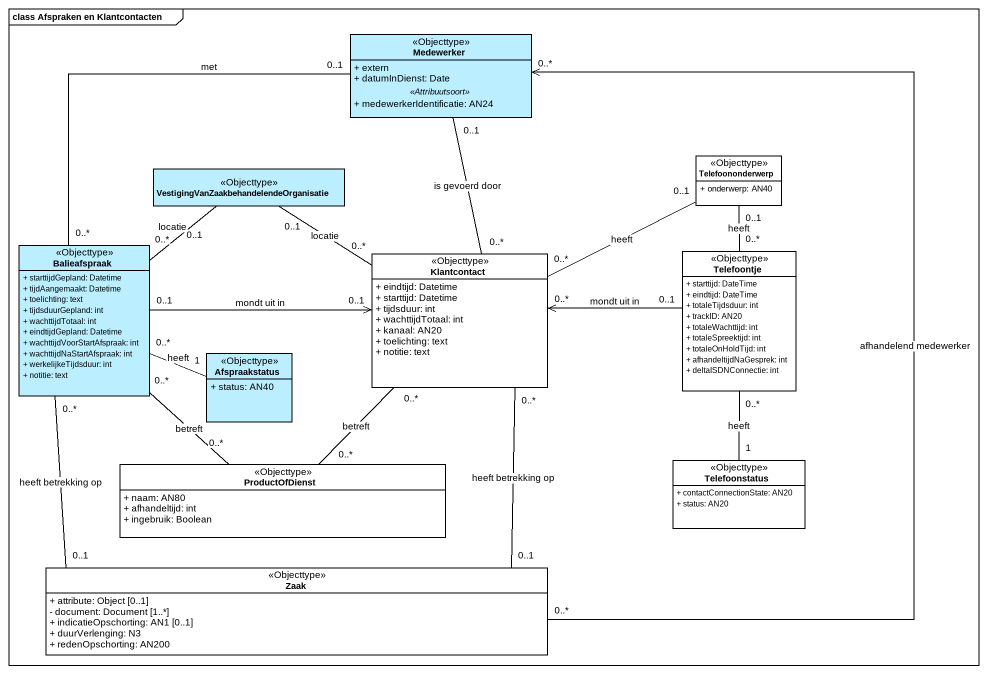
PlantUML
@startuml
mainframe class Afspraken en Klantcontacten
hide circle
hide empty members
skinparam classAttributeIconSize 0
class Medewerker <<Objecttype>> #BBEEFF {
  + extern
  + datumInDienst: Date
  .. <<Attribuutsoort>> ..
  + medewerkerIdentificatie: AN24
}
class "VestigingVanZaakbehandelendeOrganisatie" as VestigingVanZaakbehandelende <<Objecttype>> #BBEEFF
class Telefoononderwerp <<Objecttype>> {
  + onderwerp: AN40
}
class Balieafspraak <<Objecttype>> #BBEEFF {
  + starttijdGepland: Datetime
  + tijdAangemaakt: Datetime
  + toelichting: text
  + tijdsduurGepland: int
  + wachttijdTotaal: int
  + eindtijdGepland: Datetime
  + wachttijdVoorStartAfspraak: int
  + wachttijdNaStartAfspraak: int
  + werkelijkeTijdsduur: int
  + notitie: text
}
class Klantcontact <<Objecttype>> {
  + eindtijd: Datetime
  + starttijd: Datetime
  + tijdsduur: int
  + wachttijdTotaal: int
  + kanaal: AN20
  + toelichting: text
  + notitie: text
}
class Telefoontje <<Objecttype>> {
  + starttijd: DateTime
  + eindtijd: DateTime
  + totaleTijdsduur: int
  + trackID: AN20
  + totaleWachttijd: int
  + totaleSpreektijd: int
  + totaleOnHoldTijd: int
  + afhandeltijdNaGesprek: int
  + deltaISDNConnectie: int
}
class Afspraakstatus <<Objecttype>> #BBEEFF {
  + status: AN40
}
class ProductOfDienst <<Objecttype>> {
  + naam: AN80
  + afhandeltijd: int
  + ingebruik: Boolean
}
class Telefoonstatus <<Objecttype>> {
  + contactConnectionState: AN20
  + status: AN20
}
class Zaak <<Objecttype>> {
  + attribute: Object [0..1]
  - document: Document [1..*]
  + indicatieOpschorting: AN1 [0..1]
  + duurVerlenging: N3
  + redenOpschorting: AN200
}
Telefoononderwerp "0..1" -left- "0..*" Klantcontact : heeft
Telefoononderwerp "0..1" -- "0..*" Telefoontje : heeft
Balieafspraak "0..*" -up- "0..1" Medewerker : met
Balieafspraak "0..*" -up- "0..1" VestigingVanZaakbehandelende : locatie
Balieafspraak "0..1" -right-> "0..1" Klantcontact : mondt uit in
Balieafspraak "0..*" -right- "1" Afspraakstatus : heeft
Balieafspraak "0..*" -- "0..*" ProductOfDienst : betreft
Balieafspraak "0..*" -- "0..1" Zaak : heeft betrekking op
Klantcontact "0..*" -up- "0..1" Medewerker : is gevoerd door
Klantcontact "0..*" -up- "0..1" VestigingVanZaakbehandelende : locatie
Klantcontact "0..*" -- "0..*" ProductOfDienst : betreft
Klantcontact "0..*" -- "0..1" Zaak : heeft betrekking op
Telefoontje "0..1" -left-> "0..*" Klantcontact : mondt uit in
Telefoontje "0..*" -- "1" Telefoonstatus : heeft
Zaak "0..*" -up-> "0..*" Medewerker : afhandelend medewerker
@enduml
